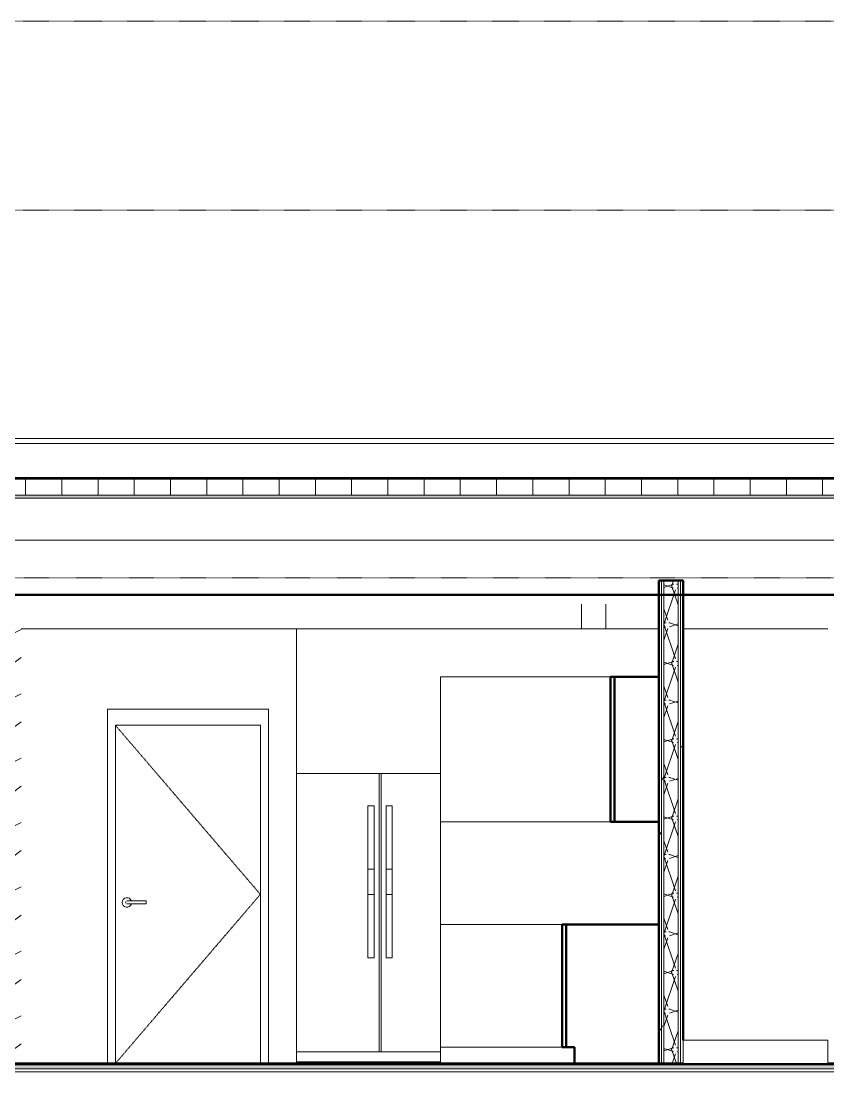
# Model space of a CAD drawing. Header units: inches. Extents: x -4169 to 1833, y -300 to 585.
# Drawn here: x -3077.8 to -2877.3, y 265.9 to 527 of the extents above; entities that cross this region are included whole.
import ezdxf

# ---------------------------------------------------------------- set-up
doc = ezdxf.new("R2010")
doc.units = ezdxf.units.IN
doc.header["$MEASUREMENT"] = 0
for name, pattern in [('Aligning Line 1_8_', [0.25, 0.125, -0.125]), ('Dash 1_16_', [0.125, 0.0625, -0.0625]), ('Grid Line 1_2_', [0.875, 0.5, -0.125, 0.125, -0.125])]:
    doc.linetypes.add(name, pattern=pattern)
for name, color, linetype, lineweight in [('0-1', 7, 'Continuous', 5), ('0-4', 7, 'Continuous', 9), ('0-6', 10, 'Continuous', 13), ('A-DOOR-3', 7, 'Continuous', 9), ('A-DOOR-4', 7, 'Dash 1_16_', 9), ('A-DOOR-FRAM-1', 7, 'Continuous', 9), ('A-FLOR-2', 192, 'Continuous', 50), ('A-FLOR-LEVL-1', 51, 'Grid Line 1_2_', 9), ('A-FLOR-MCUT', 51, 'Continuous', 13), ('A-FLOR-PATT-1', 8, 'Continuous', 9), ('A-ROOF', 132, 'Continuous', 13), ('A-ROOF-1', 132, 'Continuous', 50), ('A-ROOF-PATT-1', 132, 'Continuous', 9), ('A-WALL', 113, 'Continuous', 13), ('A-WALL-2', 10, 'Continuous', 13), ('A-WALL-PATT-1', 7, 'Continuous', 9), ('A-WALL-PATT-2', 253, 'Continuous', 9), ('G-ANNO-SYMB', 111, 'Aligning Line 1_8_', 9), ('G-ANNO-SYMB-1', 254, 'Aligning Line 1_8_', 9), ('G-ANNO-SYMB-2', 147, 'Aligning Line 1_8_', 9), ('I-WALL-1', 250, 'Continuous', 50), ('I-WALL-2', 10, 'Continuous', 13), ('P-SANR-FIXT-1', 7, 'Continuous', 9), ('Q-CASE-1', 7, 'Continuous', 9), ('Q-CASE-2', 250, 'Continuous', 50), ('Q-SPCQ-1', 7, 'Continuous', 9)]:
    doc.layers.add(name, color=color, linetype=linetype, lineweight=lineweight)
pattern_1 = [(0, (-3769.654, 146.633), (30.72, 7.68), [1.267, -21.773, 1.267, -21.773, -122.88]), (0, (-3769.654, 146.633), (30.72, 7.68), [-46.08, 1.267, -44.813, 1.267, -21.773, -53.76]), (0, (-3769.654, 146.633), (30.72, 7.68), [-115.2, 1.267, -14.093, 1.267, -37.133]), (120, (-3758.134, 150.473), (-22.011075, 22.7643), [1.267, -21.773, 1.267, -21.773, -122.88]), (120, (-3758.134, 150.473), (-22.011075, 22.7643), [-46.08, 1.267, -44.813, 1.267, -21.773, -53.76]), (120, (-3758.134, 150.473), (-22.011075, 22.7643), [-115.2, 1.267, -14.093, 1.267, -37.133]), (240, (-3754.294, 165.833), (-8.708925, -30.4443), [1.267, -21.773, 1.267, -21.773, -122.88]), (240, (-3754.294, 165.833), (-8.708925, -30.4443), [-46.08, 1.267, -44.813, 1.267, -21.773, -53.76]), (240, (-3754.294, 165.833), (-8.708925, -30.4443), [-115.2, 1.267, -14.093, 1.267, -37.133])]

# ---------------------------------------------------------------- blocks, each defined once
blk = doc.blocks.new('CTR - 2nd Phase_rvt-1-BUILDING SECTION - NORTH_SOUTH THRU PARKING RAMP - LOOKING WEST')
at = {"layer": 'A-FLOR-LEVL-1'}
for p, q in [((-4168.71, 398), (-1814.21, 398)), ((-4168.71, 268), (-1814.21, 268))]:
    blk.add_line(p, q, dxfattribs=at)
at = {"layer": 'G-ANNO-SYMB-1'}
for p, q in [((-1910.95, 526.95), (-4072.05, 526.95)), ((-1910.95, 388.59), (-4072.05, 388.59))]:
    blk.add_line(p, q, dxfattribs=at)
blk = doc.blocks.new('Refrigerator_-_Side-by-Side_6047 - 36_ X 30_-1372843-BUILDING SECTION - NORTH_SOUTH THRU PARKING RAMP - LOOKING WEST')
at = {"layer": 'Q-SPCQ-1'}
for p, q in [((-3009.32, 340), (-3009.32, 270.87)), ((-2988.82, 340), (-3009.32, 340)), ((-2988.32, 340), (-2988.82, 340)), ((-2988.82, 270.87), (-2988.82, 340)), ((-2988.32, 340), (-2988.32, 270.87)), ((-2973.57, 340), (-2988.32, 340)), ((-2973.57, 270.87), (-2973.57, 340)), ((-2991.6, 316.29), (-2991.6, 332)), ((-2991.6, 332), (-2990.09, 332)), ((-2990.09, 332), (-2990.09, 316.29)), ((-2987.06, 316.29), (-2987.06, 332)), ((-2985.55, 332), (-2987.06, 332)), ((-2985.55, 332), (-2985.55, 316.29)), ((-2991.6, 309.94), (-2991.6, 316.29)), ((-2991.6, 316.29), (-2990.09, 316.29)), ((-2990.09, 316.29), (-2990.09, 309.94)), ((-2987.06, 309.94), (-2987.06, 316.29)), ((-2985.55, 316.29), (-2987.06, 316.29)), ((-2985.55, 316.29), (-2985.55, 309.94)), ((-2991.6, 294.23), (-2991.6, 309.94)), ((-2991.6, 309.94), (-2990.09, 309.94)), ((-2990.09, 309.94), (-2990.09, 294.23)), ((-2987.06, 294.23), (-2987.06, 309.94)), ((-2985.55, 309.94), (-2987.06, 309.94)), ((-2985.55, 309.94), (-2985.55, 294.23)), ((-2991.6, 294.23), (-2990.09, 294.23)), ((-2985.55, 294.23), (-2987.06, 294.23)), ((-3009.32, 268.37), (-3009.32, 270.87)), ((-3009.32, 270.87), (-2988.82, 270.87)), ((-2988.32, 270.87), (-2988.82, 270.87)), ((-2988.32, 270.87), (-2973.57, 270.87)), ((-2973.57, 270.87), (-2973.57, 268.37)), ((-3009.32, 268.37), (-2973.57, 268.37)), ((-3009.32, 268), (-3009.32, 268.37)), ((-2973.57, 268.37), (-2973.57, 268))]:
    blk.add_line(p, q, dxfattribs=at)
blk = doc.blocks.new('OD_CW_Base Cabinet - OD_CW_Base Cabinet-1445614-BUILDING SECTION - NORTH_SOUTH THRU PARKING RAMP - LOOKING WEST')
at = {"layer": 'Q-CASE-2'}
for p, q in [((-2943.32, 302.5), (-2943.32, 272)), ((-2942.32, 302.5), (-2943.32, 302.5)), ((-2942.32, 272), (-2942.32, 302.5)), ((-2942.32, 302.5), (-2942.32, 272)), ((-2919.32, 302.5), (-2942.32, 302.5)), ((-2919.32, 268), (-2919.32, 302.5)), ((-2943.32, 272), (-2942.32, 272)), ((-2942.32, 272), (-2940.32, 272)), ((-2940.32, 272), (-2940.32, 268)), ((-2940.32, 268), (-2919.32, 268))]:
    blk.add_line(p, q, dxfattribs=at)
blk = doc.blocks.new('OD_CW_Base Cabinet - OD_CW_Base Cabinet-1916523-BUILDING SECTION - NORTH_SOUTH THRU PARKING RAMP - LOOKING WEST')
at = {"layer": 'Q-CASE-1'}
for p, q in [((-2943.32, 302.5), (-2973.57, 302.5)), ((-2973.57, 272), (-2943.32, 272))]:
    blk.add_line(p, q, dxfattribs=at)
blk = doc.blocks.new('OD_CW_Upper Cabinet - OD_CW_Upper Cabinet-1916543-BUILDING SECTION - NORTH_SOUTH THRU PARKING RAMP - LOOKING WEST')
at = {"layer": 'Q-CASE-2'}
for p, q in [((-2931.32, 364), (-2931.32, 328)), ((-2930.32, 364), (-2931.32, 364)), ((-2930.32, 328), (-2930.32, 364)), ((-2930.32, 364), (-2930.32, 328)), ((-2919.32, 364), (-2930.32, 364)), ((-2919.32, 328), (-2919.32, 364)), ((-2931.32, 328), (-2930.32, 328)), ((-2930.32, 328), (-2919.32, 328))]:
    blk.add_line(p, q, dxfattribs=at)
blk = doc.blocks.new('OD_CW_Upper Cabinet - OD_CW_Upper Cabinet-1916511-BUILDING SECTION - NORTH_SOUTH THRU PARKING RAMP - LOOKING WEST')
at = {"layer": 'Q-CASE-1'}
for p, q in [((-2931.32, 364), (-2973.57, 364)), ((-2973.57, 364), (-2973.57, 340)), ((-2973.57, 328), (-2931.32, 328))]:
    blk.add_line(p, q, dxfattribs=at)
blk = doc.blocks.new('Shower Base-3D - 36_ x 36_-V15-BUILDING SECTION - NORTH_SOUTH THRU PARKING RAMP - LOOKING WEST')
at = {"layer": 'P-SANR-FIXT-1'}
for p, q in [((-2913.32, 273.75), (-2877.32, 273.75)), ((-2913.32, 273.75), (-2913.32, 268)), ((-2877.32, 273.75), (-2877.32, 268)), ((-2877.32, 268), (-2913.32, 268))]:
    blk.add_line(p, q, dxfattribs=at)
blk = doc.blocks.new('CTR - 1st Phase - Unit Layouts_rvt-1-BUILDING SECTION - NORTH_SOUTH THRU PARKING RAMP - LOOKING WEST')
at = {"layer": 'A-WALL-PATT-2'}
h = blk.add_hatch(dxfattribs=at)
h.set_pattern_fill('FP_3', color=256, style=0, pattern_type=2)
h.set_pattern_definition([(216.87, (-3763.257, 162.627), (47.980943, 31.987086), [7.997, -71.971]), (206.565, (-3753.661, 157.829), (-15.993714, -15.99413), [17.881, -17.881]), (198.435, (-3753.661, 149.832), (-31.98674, -15.99388), [10.115, -40.461])])
h.paths.add_polyline_path([(-3135.2, 268), (-3129.57, 268), (-3129.57, 354), (-3085.57, 354), (-3085.57, 268), (-3077.77, 268), (-3077.77, 376), (-3135.2, 376), (-3135.2, 274.66)], flags=0)
at = {"layer": 'A-WALL-2'}
blk.add_line((-2877.32, 376), (-2913.32, 376), dxfattribs=at)
at = {"layer": '0-4'}
for name in ['OD_CW_Upper Cabinet - OD_CW_Upper Cabinet-1916511-BUILDING SECTION - NORTH_SOUTH THRU PARKING RAMP - LOOKING WEST', 'OD_CW_Upper Cabinet - OD_CW_Upper Cabinet-1916543-BUILDING SECTION - NORTH_SOUTH THRU PARKING RAMP - LOOKING WEST', 'Refrigerator_-_Side-by-Side_6047 - 36_ X 30_-1372843-BUILDING SECTION - NORTH_SOUTH THRU PARKING RAMP - LOOKING WEST', 'OD_CW_Base Cabinet - OD_CW_Base Cabinet-1916523-BUILDING SECTION - NORTH_SOUTH THRU PARKING RAMP - LOOKING WEST', 'OD_CW_Base Cabinet - OD_CW_Base Cabinet-1445614-BUILDING SECTION - NORTH_SOUTH THRU PARKING RAMP - LOOKING WEST', 'Shower Base-3D - 36_ x 36_-V15-BUILDING SECTION - NORTH_SOUTH THRU PARKING RAMP - LOOKING WEST']:
    blk.add_blockref(name, (0, 0), dxfattribs=at)
blk = doc.blocks.new('CTR  - Topography_rvt-1-BUILDING SECTION - NORTH_SOUTH THRU PARKING RAMP - LOOKING WEST')
at = {"layer": 'G-ANNO-SYMB-2'}
blk.add_line((-1910.95, 480), (-4072.05, 480), dxfattribs=at)
blk = doc.blocks.new('HOLLOW METAL - UNIT DOOR-V41-BUILDING SECTION - NORTH_SOUTH THRU PARKING RAMP - LOOKING WEST')
at = {"layer": 'A-DOOR-3'}
for p, q in [((-3054.32, 352), (-3054.32, 268)), ((-3018.32, 352), (-3054.32, 352)), ((-3018.32, 268), (-3018.32, 352)), ((-3046.65, 308.39), (-3050.78, 308.39)), ((-3046.65, 308.39), (-3046.65, 308)), ((-3050.78, 307.61), (-3046.65, 307.61)), ((-3046.65, 308), (-3046.65, 307.61))]:
    blk.add_line(p, q, dxfattribs=at)
at = {"layer": 'A-DOOR-3', "flags": 128}
for points in [[(-3050.78, 308.39), (-3050.8, 308.39), (-3050.83, 308.39), (-3050.85, 308.39), (-3050.87, 308.39), (-3050.9, 308.39), (-3050.92, 308.39), (-3050.94, 308.39), (-3050.97, 308.39), (-3050.99, 308.39), (-3051.01, 308.39), (-3051.03, 308.39), (-3051.05, 308.39), (-3051.07, 308.39), (-3051.09, 308.39), (-3051.11, 308.39), (-3051.13, 308.39), (-3051.15, 308.39), (-3051.17, 308.39), (-3051.19, 308.39), (-3051.2, 308.39), (-3051.22, 308.39), (-3051.24, 308.39), (-3051.25, 308.39), (-3051.26, 308.39), (-3051.28, 308.39), (-3051.29, 308.39), (-3051.3, 308.39), (-3051.31, 308.39), (-3051.32, 308.39), (-3051.33, 308.39), (-3051.34, 308.39), (-3051.35, 308.39), (-3051.35, 308.39), (-3051.36, 308.39), (-3051.36, 308.39), (-3051.37, 308.39), (-3051.37, 308.39), (-3051.37, 308.39), (-3051.37, 308.39)], [(-3051.37, 307.61), (-3051.37, 307.61), (-3051.37, 307.61), (-3051.37, 307.61), (-3051.36, 307.61), (-3051.36, 307.61), (-3051.35, 307.61), (-3051.35, 307.61), (-3051.34, 307.61), (-3051.33, 307.61), (-3051.32, 307.61), (-3051.31, 307.61), (-3051.3, 307.61), (-3051.29, 307.61), (-3051.28, 307.61), (-3051.27, 307.61), (-3051.25, 307.61), (-3051.24, 307.61), (-3051.22, 307.61), (-3051.21, 307.61), (-3051.19, 307.61), (-3051.17, 307.61), (-3051.16, 307.61), (-3051.14, 307.61), (-3051.12, 307.61), (-3051.1, 307.61), (-3051.08, 307.61), (-3051.06, 307.61), (-3051.04, 307.61), (-3051.02, 307.61), (-3050.99, 307.61), (-3050.97, 307.61), (-3050.95, 307.61), (-3050.93, 307.61), (-3050.9, 307.61), (-3050.88, 307.61), (-3050.86, 307.61), (-3050.83, 307.61), (-3050.81, 307.61), (-3050.79, 307.61), (-3050.78, 307.61)]]:
    blk.add_lwpolyline(points, dxfattribs=at)
at = {"layer": 'A-DOOR-3'}
for centre, radius, start, end in [((-3051.47, 308), 1.18, 19.6343, 180), ((-3051.37, 308), 0.394, 150, 180), ((-3051.37, 308), 0.394, 90, 105), ((-3051.47, 308), 1.18, 180, 340.4367), ((-3051.37, 308), 0.394, 180, 210), ((-3051.37, 308), 0.394, 255, 270)]:
    blk.add_arc(centre, radius, start, end, dxfattribs=at)
at = {"layer": 'A-DOOR-4'}
for p, q in [((-3054.32, 352), (-3018.32, 310)), ((-3018.32, 310), (-3054.32, 268))]:
    blk.add_line(p, q, dxfattribs=at)
at = {"layer": 'A-DOOR-FRAM-1'}
for p, q in [((-3056.32, 356), (-3056.32, 268)), ((-3016.32, 356), (-3056.32, 356)), ((-3016.32, 268), (-3016.32, 356)), ((-3054.32, 268), (-3054.32, 352)), ((-3054.32, 352), (-3018.32, 352)), ((-3018.32, 268), (-3018.32, 352))]:
    blk.add_line(p, q, dxfattribs=at)
blk = doc.blocks.new('CTR - 1st Phase - Common Walls_rvt-1-BUILDING SECTION - NORTH_SOUTH THRU PARKING RAMP - LOOKING WEST')
at = {"layer": 'A-WALL-PATT-1'}
h = blk.add_hatch(dxfattribs=at)
h.set_pattern_fill('FP_1', color=256, style=0, pattern_type=2)
h.set_pattern_definition(pattern_1)
h.paths.add_polyline_path([(-2919.32, 268), (-2918.7, 268), (-2918.7, 388), (-2919.32, 388), (-2919.32, 274.66)], flags=0)
h = blk.add_hatch(dxfattribs=at)
h.set_pattern_fill('FP_1', color=256, style=0, pattern_type=2)
h.set_pattern_definition(pattern_1)
h.paths.add_polyline_path([(-2918.7, 268), (-2918.07, 268), (-2918.07, 388), (-2918.7, 388), (-2918.7, 274.66)], flags=0)
h = blk.add_hatch(dxfattribs=at)
h.set_pattern_fill('FP_1', color=256, style=0, pattern_type=2)
h.set_pattern_definition(pattern_1)
h.paths.add_polyline_path([(-2913.32, 268), (-2913.32, 388), (-2913.95, 388), (-2913.95, 268)], flags=0)
at = {"layer": 'A-WALL-PATT-2'}
h = blk.add_hatch(dxfattribs=at)
h.set_pattern_fill('FP_13', color=256, style=0, pattern_type=2)
h.set_pattern_definition([(161.57, (-3769.174, 147.113), (-3.8399538, -1.54e-05), [0, -27.322, 3.034, 0]), (18.43, (-3770.134, 147.113), (-3.8399538, 1.54e-05), [0, -27.322, 3.034, 0]), (108.43, (-3769.174, 147.113), (1.919622, -9.6005246), [9.106, -21.25]), (71.57, (-3770.134, 147.113), (1.919622, 9.6005246), [9.106, -21.25])])
h.paths.add_polyline_path([(-2918.07, 268), (-2914.57, 268), (-2914.57, 388), (-2918.07, 388), (-2918.07, 274.66)], flags=0)
at = {"layer": 'A-FLOR-LEVL-1'}
for p, q in [((-4168.71, 398), (-1814.21, 398)), ((-4168.71, 268), (-1814.21, 268))]:
    blk.add_line(p, q, dxfattribs=at)
at = {"layer": 'A-WALL-2'}
for p, q in [((-2918.7, 388), (-2918.7, 268)), ((-2918.07, 388), (-2918.07, 268)), ((-2914.57, 388), (-2914.57, 268)), ((-2913.95, 388), (-2913.95, 268))]:
    blk.add_line(p, q, dxfattribs=at)
at = {"layer": 'G-ANNO-SYMB-2'}
for p, q in [((-1910.95, 526.95), (-4072.05, 526.95)), ((-1910.95, 526.95), (-4072.05, 526.95)), ((-1910.95, 480), (-4072.05, 480))]:
    blk.add_line(p, q, dxfattribs=at)
at = {"layer": 'I-WALL-1'}
for p, q in [((-2919.32, 388), (-2919.32, 268)), ((-2913.32, 388), (-2919.32, 388)), ((-2913.32, 273.75), (-2913.32, 388)), ((-2919.32, 268), (-2913.32, 268))]:
    blk.add_line(p, q, dxfattribs=at)
at = {"layer": 'I-WALL-2'}
for p, q in [((-2938.52, 376), (-2938.52, 382.08)), ((-2932.52, 382.08), (-2932.52, 376)), ((-3077.77, 376), (-3076.52, 376)), ((-3015.32, 376), (-3076.52, 376)), ((-3015.32, 376), (-3009.32, 376)), ((-2919.32, 376), (-3009.32, 376)), ((-3009.32, 376), (-3009.32, 340)), ((-3056.32, 268), (-3056.32, 356)), ((-3056.32, 356), (-3016.32, 356)), ((-3016.32, 356), (-3016.32, 268))]:
    blk.add_line(p, q, dxfattribs=at)
at = {"layer": '0-6'}
blk.add_blockref('HOLLOW METAL - UNIT DOOR-V41-BUILDING SECTION - NORTH_SOUTH THRU PARKING RAMP - LOOKING WEST', (0, 0), dxfattribs=at)
blk = doc.blocks.new('Basic Wall _ EXT - FIBER CEMENT - SMALL - ___-1820300-BUILDING SECTION - NORTH_SOUTH THRU PARKING RAMP - LOOKING WEST')
at = {"layer": 'A-WALL'}
blk.add_line((-2073.48, 423.28), (-3855.16, 423.28), dxfattribs=at)

msp = doc.modelspace()

# ---------------------------------------------------------------- hatches: boundary and pattern name
at = {"layer": 'A-FLOR-PATT-1'}
h = msp.add_hatch(dxfattribs=at)
h.set_pattern_fill('FP_2', color=256, style=0, pattern_type=2)
h.set_pattern_definition([(50, (-3769.654, 146.633), (27.5427, -2.40992), [2.88, -31.68]), (355, (-3769.654, 146.633), (-5.32784, 28.88427), [2.304, -25.344]), (100.451, (-3767.36, 146.432), (22.2153, 26.47393), [2.448, -26.924]), (46.184, (-3769.654, 154.313), (40.9819, -6.3564), [4.32, -47.52]), (96.636, (-3766.24, 153.784), (35.89075, 37.4062), [3.671, -40.386]), (351.184, (-3769.654, 154.313), (35.891, 37.4062), [3.456, -38.016]), (21, (-3765.814, 152.393), (22.92104, -15.46073), [2.88, -31.68]), (326, (-3765.814, 152.393), (9.34353, 27.84574), [2.304, -25.344]), (71.451, (-3763.904, 151.105), (32.26477, 12.38442), [2.448, -26.924]), (37.5, (-3769.654, 146.633), (0.466855, 12.782707), [1.267, -23.77, 1.267, -24.461, -25.44]), (37.5, (-3769.654, 146.633), (0.466855, 12.782707), [-50.765, 1.267, -24.173]), (7.5, (-3769.654, 146.633), (10.10159, 15.14509), [1.267, -13.402, 1.267, -23.194, -9.696]), (7.5, (-3769.654, 146.633), (10.10159, 15.14509), [-39.13, 1.267, -8.429]), (327.5, (-3778.217, 146.633), (20.49916, -0.86578), [1.267, -8.333, 1.267, -28.685, -39.744]), (327.5, (-3778.217, 146.633), (20.49916, -0.86578), [-39.552, 1.267, -38.477]), (317.5, (-3782.057, 146.633), (22.39478, 3.84429), [1.267, -11.213, 1.267, -18.624, -28.224]), (317.5, (-3782.057, 146.633), (22.39478, 3.84429), [-32.371, 1.267, -26.957])])
h.paths.add_polyline_path([(-2991.4999, 266.625), (-2070.6737, 266.625), (-2070.6737, 267.625), (-3852.4737, 267.625), (-3852.4737, 266.625), (-3059.0344, 266.625)], flags=0)
at = {"layer": 'A-ROOF-PATT-1'}
h = msp.add_hatch(dxfattribs=at)
h.set_pattern_fill('FP_16', color=256, style=0, pattern_type=2)
h.set_pattern_definition([(0, (-3769.654, 146.633), (0, 9), []), (90, (-3769.654, 146.633), (-9, 6e-16), [])])
h.paths.add_polyline_path([(-3407.6737, 409.1624), (-2076.1737, 409.1624), (-2076.1737, 413.1633), (-3407.6737, 413.1633), (-3407.6737, 411.3486)], flags=0)
h = msp.add_hatch(dxfattribs=at)
h.set_pattern_fill('FP_7', color=256, style=0, pattern_type=2)
h.set_pattern_definition([(0, (-3769.654, 146.633), (0, 4.798), []), (315, (-3769.654, 146.633), (4.7984266, 0), [6.786, -6.786]), (45, (-3769.654, 146.633), (4.7984266, 0), [6.786, -6.786])])
h.paths.add_polyline_path([(-3278.5215, 408.4122), (-2076.1737, 408.4122), (-2076.1737, 409.1624), (-3407.6737, 409.1624), (-3407.6737, 408.4122), (-3295.4051, 408.4122)], flags=0)

# ---------------------------------------------------------------- linework, layer by layer
at = {"layer": 'A-FLOR-2'}
for p, q in [((-2913.3237, 268), (-3139.9487, 268)), ((-2552.1237, 268), (-2877.3237, 268))]:
    msp.add_line(p, q, dxfattribs=at)
at = {"layer": 'A-FLOR-LEVL-1'}
for p, q in [((-4167.9645, 398), (-1814.099, 398)), ((-4167.9645, 268), (-1814.099, 268))]:
    msp.add_line(p, q, dxfattribs=at)
at = {"layer": 'A-FLOR-MCUT'}
for p, q in [((-2070.6737, 267.875), (-3852.4737, 267.875)), ((-2070.6737, 267.625), (-3852.4737, 267.625)), ((-2070.6737, 266.625), (-3852.4737, 266.625)), ((-2070.6737, 265.875), (-3857.9737, 265.875))]:
    msp.add_line(p, q, dxfattribs=at)
at = {"layer": 'A-ROOF'}
for p, q in [((-2076.1737, 413.1633), (-3407.6737, 413.1633)), ((-2076.1737, 409.1624), (-3407.6737, 409.1624)), ((-2076.1737, 408.4122), (-3407.6737, 408.4122))]:
    msp.add_line(p, q, dxfattribs=at)
at = {"layer": 'A-ROOF-1'}
for p, q in [((-2076.1737, 413.4133), (-3407.6737, 413.4133)), ((-3407.6737, 384.407), (-2076.1737, 384.407))]:
    msp.add_line(p, q, dxfattribs=at)
at = {"layer": 'A-WALL'}
msp.add_line((-2076.7987, 422), (-3851.8487, 422), dxfattribs=at)
at = {"layer": 'G-ANNO-SYMB'}
for p, q in [((-1910.9479, 526.9531), (-4072.0519, 526.9531)), ((-1910.9479, 480), (-4072.0519, 480))]:
    msp.add_line(p, q, dxfattribs=at)

# ---------------------------------------------------------------- block references
at = {"layer": '0-1'}
for name in ['CTR - 2nd Phase_rvt-1-BUILDING SECTION - NORTH_SOUTH THRU PARKING RAMP - LOOKING WEST', 'CTR - 1st Phase - Common Walls_rvt-1-BUILDING SECTION - NORTH_SOUTH THRU PARKING RAMP - LOOKING WEST', 'CTR  - Topography_rvt-1-BUILDING SECTION - NORTH_SOUTH THRU PARKING RAMP - LOOKING WEST', 'CTR - 1st Phase - Unit Layouts_rvt-1-BUILDING SECTION - NORTH_SOUTH THRU PARKING RAMP - LOOKING WEST']:
    msp.add_blockref(name, (0, 0), dxfattribs=at)
at = {"layer": 'A-WALL'}
msp.add_blockref('Basic Wall _ EXT - FIBER CEMENT - SMALL - ___-1820300-BUILDING SECTION - NORTH_SOUTH THRU PARKING RAMP - LOOKING WEST', (0, 0), dxfattribs=at)

doc.saveas('drawing.dxf')
